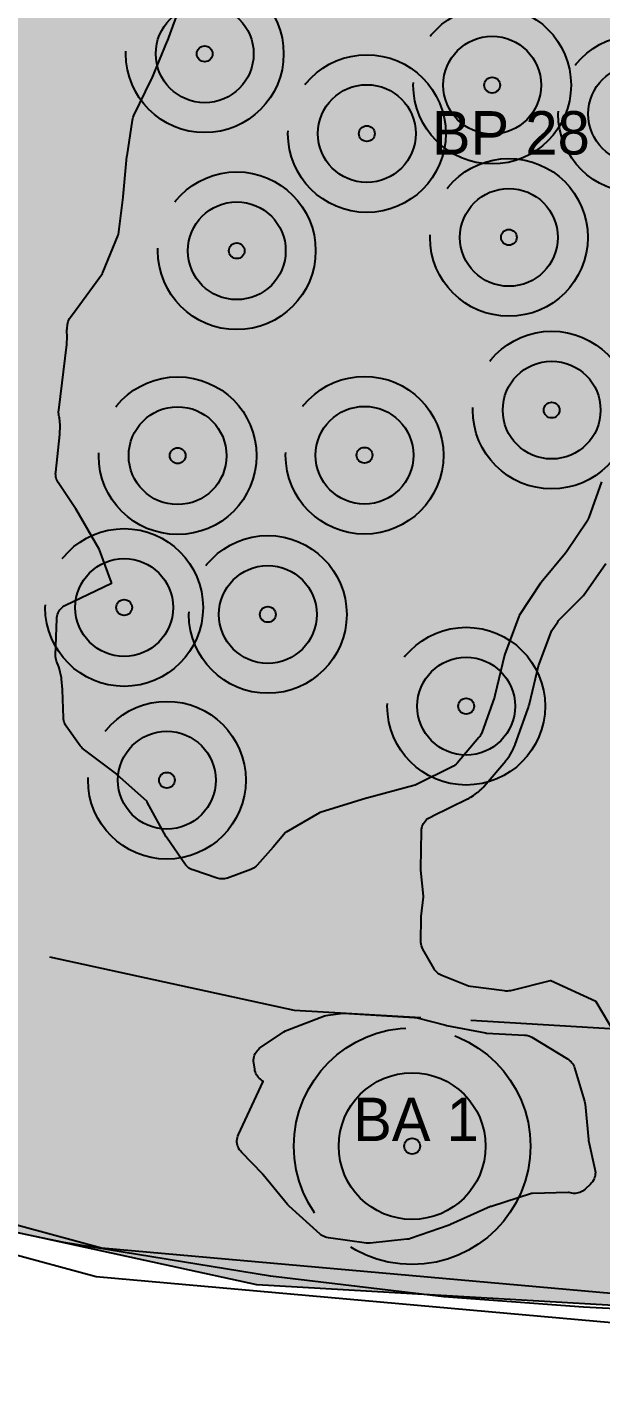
# Model space of a CAD drawing. Header units: metres. Extents: x 1 to 213, y 1 to 147.
# Drawn here: x 129.58 to 132.49, y 16.38 to 23.27 of the extents above; entities that cross this region are included whole.
import ezdxf
from ezdxf.enums import TextEntityAlignment as Align

# ---------------------------------------------------------------- set-up
doc = ezdxf.new("R2010")
doc.units = ezdxf.units.M
doc.linetypes.add('DASHED', pattern=[1.524, 1.27, -0.254])
for name, color, linetype in [('00-BASE-ARQUITECTURA', 8, 'Continuous'), ('PJ-ARBUSTOS', 82, 'Continuous'), ('PJ-COPA-ADULTA', 8, 'DASHED'), ('PJ-ETIQUETAS', 7, 'Continuous'), ('PJ-GRAVILLA', 42, 'Continuous'), ('PJ-LIMITE-JARDIN', 7, 'Continuous'), ('PJ-MASAS', 92, 'Continuous'), ('PJ-MASAS-RELLENO', 92, 'Continuous'), ('PJ-RIEGO-SECTORES', 5, 'Continuous'), ('PJ-VISIBILIDAD', 1, 'DASHED')]:
    doc.layers.add(name, color=color, linetype=linetype)

# ---------------------------------------------------------------- blocks, each defined once
blk = doc.blocks.new('PJ_BP')
for radius in [0.248, 0.04]:
    blk.add_circle((0, 0), radius)
at = {"flags": 1}
for tag, p, height in [('CODIGO', (0.15, 0.15), 0.2), ('ESPECIE', (0.15, -0.1), 0.15), ('ZONA', (0.15, -0.3), 0.15)]:
    blk.add_attdef(tag, p, '', height=height, dxfattribs=at)
blk = doc.blocks.new('PJ_BA')
for radius in [0.372, 0.04]:
    blk.add_circle((0, 0), radius)
at = {"flags": 1}
for tag, p, height in [('CODIGO', (0.15, 0.15), 0.2), ('ESPECIE', (0.15, -0.1), 0.15), ('ZONA', (0.15, -0.3), 0.15)]:
    blk.add_attdef(tag, p, '', height=height, dxfattribs=at)

msp = doc.modelspace()

# ---------------------------------------------------------------- hatches: boundary and pattern name
at = {"layer": 'PJ-GRAVILLA'}
h = msp.add_hatch(dxfattribs=at)
h.set_pattern_fill('GRAVEL', scale=0.03)
h.paths.add_polyline_path([(110.243, 40.0403), (114.2999, 39.9962), (114.5204, 39.908), (129.9104, 39.908), (129.9544, 39.8198), (129.6458, 39.467), (129.6458, 39.2465), (129.9544, 38.4969), (140.1409, 15.9632), (139.7881, 15.9191), (134.5406, 16.6687), (130.7482, 16.8892), (127.7055, 17.5507), (127.4409, 17.7271), (125.9857, 18.1239), (123.7367, 19.1382), (121.9729, 20.1524), (120.0767, 21.5194), (118.4451, 22.9746), (116.8135, 24.7826), (114.9614, 27.3844), (114.344, 28.5309), (113.3739, 30.6917), (110.9045, 37.4385), (111.1249, 37.7472), (111.5218, 37.9677), (111.5218, 38.4087), (111.3454, 38.6291), (111.169, 38.6732), (110.7722, 38.4969), (110.5076, 38.6732), (110.0225, 39.8639), (110.243, 40.0403)])
at = {"layer": 'PJ-MASAS-RELLENO'}
for points in [[(129.8306, 20.8247), (129.8292, 20.8269), (129.7413, 20.9578), (129.7372, 20.9646), (129.7338, 20.9718), (129.7311, 20.9793), (129.7292, 20.987), (129.7281, 20.9949), (129.7278, 21.0029), (129.7282, 21.0108), (129.7486, 21.202), (129.7488, 21.2046), (129.7504, 21.244), (129.7503, 21.2492), (129.7468, 21.2871), (129.746, 21.2923), (129.7448, 21.2978), (129.7436, 21.3046), (129.7429, 21.3114), (129.7429, 21.3183), (129.7434, 21.3251), (129.7845, 21.6576), (129.7847, 21.6602), (129.7869, 21.6969), (129.7868, 21.7021), (129.7853, 21.7231), (129.7851, 21.731), (129.7857, 21.7389), (129.7883, 21.7598), (129.7897, 21.7678), (129.792, 21.7756), (129.795, 21.7832), (129.7987, 21.7903), (129.8032, 21.7971), (129.8318, 21.8362), (129.9647, 22.019), (129.9659, 22.0209), (129.967, 22.023), (130.0456, 22.2126), (130.0463, 22.2143), (130.0466, 22.2161), (130.0697, 22.4062), (130.0698, 22.4072), (130.0892, 22.6117), (130.0897, 22.6161), (130.1168, 22.7964), (130.1185, 22.8043), (130.1209, 22.812), (130.124, 22.8195), (130.2138, 23.0038), (130.2148, 23.006), (130.2935, 23.1956), (130.2941, 23.1972), (130.3603, 23.3781), (130.3609, 23.38), (130.3607, 23.382), (130.3255, 23.6109), (130.3252, 23.6127), (130.3243, 23.6144), (130.2183, 23.798), (130.2161, 23.8014), (130.0752, 23.9965), (130.0692, 24.0062), (130.0642, 24.0157), (130.0608, 24.0231), (130.0582, 24.0307), (130.0563, 24.0386), (130.0553, 24.0467), (130.0444, 24.1881), (130.0442, 24.1956), (130.0447, 24.2031), (130.0459, 24.2105), (130.0477, 24.2177), (130.0587, 24.2534), (130.0599, 24.2585), (130.0691, 24.3127), (130.0696, 24.3179), (130.0716, 24.3727), (130.0714, 24.378), (130.0661, 24.4339), (130.0658, 24.4365), (130.0342, 24.6324), (130.0334, 24.6396), (130.0332, 24.6469), (130.0337, 24.6542), (130.0348, 24.6613), (130.0422, 24.6971), (130.0429, 24.7022), (130.0473, 24.7624), (130.0474, 24.7676), (130.0455, 24.8001), (130.0454, 24.8083), (130.0462, 24.8165), (130.0478, 24.8246), (130.0912, 24.9938), (130.0916, 24.9955), (130.0918, 24.9973), (130.1065, 25.2008), (130.1066, 25.2027), (130.1063, 25.2046), (130.0644, 25.3966), (130.0628, 25.4021), (129.9979, 25.576), (129.9956, 25.5834), (129.994, 25.591), (129.9931, 25.5988), (129.9821, 25.7693), (129.982, 25.7768), (129.9826, 25.7843), (129.9838, 25.7916), (129.9858, 25.7988), (129.9884, 25.8058), (130.0422, 25.932), (130.0458, 25.9393), (130.05, 25.9461), (130.055, 25.9526), (130.0605, 25.9585), (130.0667, 25.9637), (130.0733, 25.9684), (130.1743, 26.0316), (130.1807, 26.0352), (130.1874, 26.0382), (130.1943, 26.0406), (130.2855, 26.0672), (130.2873, 26.0679), (130.2888, 26.069), (130.3669, 26.1304), (130.3699, 26.1326), (130.5093, 26.2322), (130.5162, 26.2366), (130.5234, 26.2402), (130.7476, 26.3398), (130.7532, 26.3421), (130.9673, 26.4184), (130.9751, 26.4208), (130.983, 26.4223), (130.991, 26.423), (131.1717, 26.4301), (131.1798, 26.43), (131.1879, 26.4291), (131.1959, 26.4274), (131.2037, 26.4248), (131.3682, 26.3613), (131.3763, 26.3577), (131.3839, 26.3532), (131.5524, 26.2403), (131.5534, 26.2397), (131.7293, 26.1294), (131.731, 26.1284), (131.7328, 26.1276), (131.9178, 26.0568), (131.9194, 26.0562), (131.921, 26.0558), (132.1151, 26.017), (132.1175, 26.0165), (132.3025, 25.9736), (132.3115, 25.971), (132.3202, 25.9673), (132.4859, 25.8845), (132.4918, 25.8812), (132.4975, 25.8774), (132.5028, 25.8731), (132.661, 25.7347), (132.6662, 25.7297), (132.8245, 25.5639), (132.8288, 25.56), (132.9969, 25.4284), (132.9986, 25.4272), (133.0005, 25.4266), (133.1909, 25.3772), (133.1927, 25.3768), (133.1944, 25.3771), (133.4088, 25.4179), (133.4107, 25.4184), (133.4125, 25.419), (133.6409, 25.5113), (133.6439, 25.5125), (133.8586, 25.5892), (133.8669, 25.5917), (133.8754, 25.5932), (133.884, 25.5939), (134.0856, 25.5978), (134.094, 25.5975), (134.1023, 25.5963), (134.1104, 25.5943), (134.1183, 25.5915), (134.1258, 25.5878), (134.1329, 25.5834), (134.2941, 25.4709), (134.3009, 25.4657), (134.307, 25.4597), (134.3125, 25.4531), (134.3173, 25.4459), (134.3212, 25.4383), (134.42, 25.2199), (134.4208, 25.2182), (134.4326, 25.1951), (134.4345, 25.1918), (134.4479, 25.1708), (134.4493, 25.1688), (134.4532, 25.1628), (134.4565, 25.1565), (134.4886, 25.0879), (134.4895, 25.0863), (134.4911, 25.0855), (134.6396, 25.0237), (134.641, 25.0231), (134.6424, 25.0227), (134.8605, 24.9681), (134.8678, 24.9659), (134.8748, 24.963), (134.8816, 24.9595), (134.888, 24.9553), (134.8939, 24.9505), (135.052, 24.8113), (135.0573, 24.8062), (135.0621, 24.8006), (135.0664, 24.7946), (135.0701, 24.7882), (135.0732, 24.7815), (135.0757, 24.7746), (135.0775, 24.7675), (135.1168, 24.577), (135.1181, 24.5688), (135.1185, 24.5606), (135.118, 24.5524), (135.1167, 24.5442), (135.1146, 24.5362), (135.1116, 24.5285), (135.1079, 24.5212), (135.0181, 24.3637), (135.0135, 24.3566), (135.0082, 24.35), (135.0023, 24.344), (134.9957, 24.3387), (134.9887, 24.3341), (134.9811, 24.3303), (134.8043, 24.2515), (134.8039, 24.2513), (134.5947, 24.1597), (134.5931, 24.1589), (134.5917, 24.1576), (134.4514, 24.0168), (134.4502, 24.0154), (134.4495, 24.0136), (134.3859, 23.8159), (134.3853, 23.8136), (134.385, 23.8112), (134.3685, 23.5761), (134.3684, 23.5753), (134.3502, 23.348), (134.349, 23.3395), (134.347, 23.3312), (134.2912, 23.1469), (134.2884, 23.1393), (134.285, 23.132), (134.2808, 23.1252), (134.1785, 22.9744), (134.1747, 22.9693), (134.1706, 22.9645), (134.0377, 22.8232), (134.0358, 22.821), (133.9115, 22.6679), (133.9103, 22.6663), (133.9093, 22.6646), (133.8172, 22.4885), (133.8152, 22.4841), (133.7436, 22.2951), (133.7403, 22.2875), (133.6569, 22.1213), (133.6524, 22.1136), (133.6471, 22.1063), (133.641, 22.0997), (133.5149, 21.9778), (133.5097, 21.9732), (133.5041, 21.969), (133.4981, 21.9654), (133.4918, 21.9623), (133.3004, 21.8771), (133.2947, 21.8749), (133.289, 21.8731), (133.051, 21.8081), (133.0484, 21.8072), (132.8239, 21.7285), (132.8219, 21.7277), (132.8201, 21.7265), (132.6589, 21.6015), (132.6575, 21.6003), (132.6566, 21.5987), (132.5702, 21.4175), (132.5695, 21.4158), (132.5691, 21.414), (132.5319, 21.1938), (132.5318, 21.1932), (132.4985, 20.9762), (132.497, 20.9689), (132.4949, 20.9618), (132.4309, 20.7802), (132.4284, 20.7739), (132.4254, 20.7679), (132.4219, 20.7622), (132.3181, 20.6073), (132.3131, 20.6006), (132.1886, 20.4515), (132.1858, 20.4477), (132.0786, 20.2832), (132.0775, 20.2813), (132.0766, 20.2792), (132.0055, 20.0875), (132.0041, 20.083), (131.9546, 19.8772), (131.9522, 19.869), (131.888, 19.6893), (131.8852, 19.6825), (131.8819, 19.6761), (131.878, 19.67), (131.8735, 19.6642), (131.7634, 19.5352), (131.7578, 19.5292), (131.7516, 19.5239), (131.7449, 19.5193), (131.7378, 19.5153), (131.5576, 19.4268), (131.5505, 19.4237), (131.5431, 19.4213), (131.3051, 19.3573), (131.3038, 19.3569), (131.069, 19.2852), (131.0669, 19.2844), (131.0648, 19.2833), (130.8972, 19.1853), (130.8954, 19.1841), (130.8939, 19.1825), (130.8313, 19.1092), (130.8304, 19.1082), (130.7499, 19.0173), (130.7443, 19.0117), (130.7382, 19.0066), (130.7317, 19.0021), (130.7247, 18.9983), (130.7174, 18.9952), (130.5989, 18.9521), (130.5915, 18.9498), (130.5839, 18.9483), (130.5763, 18.9474), (130.5686, 18.9474), (130.5609, 18.948), (130.5533, 18.9494), (130.5459, 18.9515), (130.4232, 18.9931), (130.4163, 18.9957), (130.4098, 18.999), (130.4035, 19.0029), (130.3977, 19.0073), (130.3923, 19.0123), (130.3873, 19.0177), (130.3829, 19.0236), (130.2931, 19.1544), (130.2888, 19.1613), (130.1926, 19.3377), (130.1914, 19.3396), (130.1898, 19.3412), (130.0405, 19.4762), (130.0378, 19.4784), (129.8689, 19.6059), (129.8626, 19.6111), (129.8569, 19.617), (129.8519, 19.6234), (129.782, 19.7216), (129.7778, 19.7282), (129.7743, 19.7351), (129.7714, 19.7424), (129.7693, 19.75), (129.7679, 19.7577), (129.7673, 19.7655), (129.7629, 19.9064), (129.7628, 19.9091), (129.7576, 19.9623), (129.7568, 19.9675), (129.7451, 20.0183), (129.7435, 20.0233), (129.7327, 20.0523), (129.7304, 20.0597), (129.7287, 20.0672), (129.7278, 20.0749), (129.7277, 20.0827), (129.7331, 20.2661), (129.7338, 20.274), (129.7352, 20.2818), (129.7373, 20.2895), (129.7403, 20.2968), (129.7439, 20.3039), (129.7482, 20.3105), (129.7531, 20.3167), (129.7587, 20.3224), (129.7647, 20.3275), (129.7713, 20.332), (129.7782, 20.3358), (130.0106, 20.4484), (130.0123, 20.4493), (130.0117, 20.4511), (129.9505, 20.6176), (129.9499, 20.6192), (129.9491, 20.6207), (129.8306, 20.8247)], [(131.5892, 18.5919), (131.5854, 18.5995), (131.5824, 18.6075), (131.5803, 18.6158), (131.5791, 18.6242), (131.5788, 18.6327), (131.5806, 18.7477), (131.5811, 18.7561), (131.5933, 18.8562), (131.5935, 18.8584), (131.5934, 18.8606), (131.5798, 18.9915), (131.5794, 19.001), (131.5825, 19.1902), (131.5831, 19.1984), (131.5845, 19.2064), (131.5866, 19.2143), (131.5896, 19.2219), (131.5934, 19.2291), (131.5978, 19.2359), (131.6029, 19.2423), (131.6087, 19.2481), (131.615, 19.2533), (131.6218, 19.2578), (131.629, 19.2616), (131.6365, 19.265), (131.6374, 19.2654), (131.8167, 19.3535), (131.8176, 19.354), (131.8248, 19.3578), (131.8257, 19.3582), (131.8315, 19.3615), (131.8333, 19.3625), (131.8471, 19.3711), (131.8488, 19.3723), (131.8538, 19.3758), (131.8554, 19.377), (131.8683, 19.387), (131.8699, 19.3883), (131.8745, 19.3922), (131.876, 19.3936), (131.8878, 19.4049), (131.8892, 19.4063), (131.8938, 19.4111), (131.8945, 19.4119), (131.8999, 19.4179), (131.9006, 19.4187), (132.0101, 19.5471), (132.0107, 19.5478), (132.0153, 19.5534), (132.0159, 19.5541), (132.0195, 19.5588), (132.0206, 19.5602), (132.029, 19.5721), (132.03, 19.5736), (132.0329, 19.5782), (132.0339, 19.5797), (132.0412, 19.5923), (132.042, 19.5939), (132.0445, 19.5987), (132.0453, 19.6004), (132.0514, 19.6136), (132.0522, 19.6152), (132.0544, 19.6207), (132.0547, 19.6215), (132.0573, 19.6283), (132.0577, 19.6292), (132.1215, 19.808), (132.1219, 19.809), (132.1245, 19.8171), (132.1248, 19.8182), (132.127, 19.8253), (132.1273, 19.8263), (132.1295, 19.8346), (132.1297, 19.8356), (132.1761, 20.0281), (132.1788, 20.0372), (132.2361, 20.1915), (132.2396, 20.1996), (132.2441, 20.2074), (132.2731, 20.2518), (132.278, 20.2586), (132.2835, 20.2648), (132.4018, 20.3829), (132.4029, 20.3841), (132.404, 20.3855), (132.5178, 20.5481), (132.5196, 20.5505), (132.635, 20.7029), (132.6407, 20.7096), (132.6471, 20.7156), (132.792, 20.8383), (132.7985, 20.8432), (132.8054, 20.8475), (132.9923, 20.9492), (132.9937, 20.9499), (133.1894, 21.0516), (133.1915, 21.0528), (133.1934, 21.0542), (133.3454, 21.187), (133.3467, 21.1883), (133.3475, 21.1899), (133.4272, 21.3771), (133.4279, 21.3792), (133.4282, 21.3814), (133.4428, 21.618), (133.4429, 21.6216), (133.4408, 21.6881), (133.441, 21.696), (133.4419, 21.7039), (133.4436, 21.7116), (133.446, 21.7191), (133.4492, 21.7263), (133.453, 21.7332), (133.4576, 21.7396), (133.4627, 21.7456), (133.4684, 21.7511), (133.4746, 21.7559), (133.4812, 21.7601), (133.4883, 21.7637), (133.5645, 21.7976), (133.5653, 21.798), (133.5717, 21.8009), (133.5725, 21.8013), (133.5775, 21.8039), (133.5791, 21.8047), (133.5914, 21.8115), (133.5929, 21.8123), (133.5973, 21.8151), (133.5988, 21.816), (133.6104, 21.8239), (133.6119, 21.8249), (133.6161, 21.828), (133.6175, 21.8291), (133.6283, 21.8379), (133.6297, 21.839), (133.6339, 21.8428), (133.6346, 21.8434), (133.6397, 21.8481), (133.6404, 21.8487), (133.7657, 21.9699), (133.7665, 21.9707), (133.7728, 21.9771), (133.7735, 21.978), (133.7785, 21.9833), (133.78, 21.985), (133.7914, 21.9989), (133.7928, 22.0006), (133.7968, 22.0061), (133.7981, 22.0079), (133.8079, 22.023), (133.809, 22.0249), (133.8127, 22.0312), (133.8132, 22.0322), (133.8175, 22.0401), (133.818, 22.0411), (133.9009, 22.2063), (133.9014, 22.2073), (133.9049, 22.2147), (133.9053, 22.2157), (133.9082, 22.2223), (133.9086, 22.2232), (133.9117, 22.2308), (133.9121, 22.2318), (133.9789, 22.408), (133.9828, 22.4167), (134.0576, 22.5598), (134.0617, 22.5667), (134.0664, 22.5731), (134.1705, 22.7013), (134.1743, 22.7057), (134.3014, 22.8409), (134.302, 22.8415), (134.3062, 22.8462), (134.3068, 22.8468), (134.3101, 22.8507), (134.3111, 22.8519), (134.3191, 22.8618), (134.32, 22.863), (134.3231, 22.8672), (134.3235, 22.8678), (134.3272, 22.873), (134.3277, 22.8737), (134.4295, 23.0237), (134.43, 23.0245), (134.4344, 23.0313), (134.4349, 23.0322), (134.4383, 23.0377), (134.4393, 23.0395), (134.4469, 23.0537), (134.4479, 23.0554), (134.4505, 23.0609), (134.4513, 23.0627), (134.4575, 23.0776), (134.4582, 23.0795), (134.4604, 23.0856), (134.4607, 23.0866), (134.4633, 23.0942), (134.4636, 23.0952), (134.4929, 23.1918), (134.4956, 23.1996), (134.4992, 23.207), (134.5035, 23.214), (134.5085, 23.2205), (134.5142, 23.2265), (134.5204, 23.2319), (134.5271, 23.2366), (134.5343, 23.2405), (134.5724, 23.2591), (134.5798, 23.2623), (134.5875, 23.2647), (134.5954, 23.2663), (134.6034, 23.2671), (134.6115, 23.2672), (134.6195, 23.2664), (134.6273, 23.2648), (134.7762, 23.2267), (134.7837, 23.2244), (134.791, 23.2213), (134.7979, 23.2176), (134.8044, 23.2132), (134.8104, 23.2082), (134.8159, 23.2026), (134.9078, 23.1003), (134.9125, 23.0945), (134.9166, 23.0884), (134.9201, 23.0819), (134.9605, 22.999), (134.9615, 22.9973), (134.9631, 22.9963), (135.0344, 22.9544), (135.0398, 22.951), (135.0449, 22.9471), (135.2225, 22.8008), (135.224, 22.7996), (135.2256, 22.7987), (135.4411, 22.6805), (135.4488, 22.6757), (135.6094, 22.5621), (135.616, 22.5568), (135.6221, 22.5509), (135.6275, 22.5443), (135.6322, 22.5373), (135.6361, 22.5297), (135.8409, 22.0766), (135.8434, 22.0704), (135.8454, 22.064), (135.8468, 22.0574), (135.8632, 21.9638), (135.8641, 21.957), (135.8644, 21.9502), (135.8642, 21.9434), (135.846, 21.7237), (135.8451, 21.717), (135.8437, 21.7104), (135.8418, 21.7039), (135.7672, 21.4908), (135.7654, 21.4862), (135.7555, 21.4627), (135.7512, 21.4541), (135.746, 21.4461), (135.722, 21.4137), (135.7209, 21.4121), (135.7057, 21.3893), (135.7046, 21.3876), (135.6831, 21.3517), (135.6821, 21.35), (135.6691, 21.3258), (135.6683, 21.324), (135.6504, 21.2862), (135.6496, 21.2844), (135.6391, 21.259), (135.6383, 21.2572), (135.6242, 21.2177), (135.6236, 21.2159), (135.6156, 21.1896), (135.6151, 21.1877), (135.6049, 21.147), (135.6045, 21.1451), (135.5992, 21.1182), (135.5988, 21.1163), (135.5985, 21.1139), (135.5971, 21.1067), (135.595, 21.0996), (135.5922, 21.0927), (135.5889, 21.0861), (135.5406, 21.0013), (135.5398, 20.9998), (135.4299, 20.7861), (135.4291, 20.7845), (135.4287, 20.7828), (135.3731, 20.5178), (135.3729, 20.516), (135.3732, 20.5142), (135.4417, 20.251), (135.4423, 20.2491), (135.4437, 20.2478), (135.6396, 20.0739), (135.641, 20.0727), (135.6429, 20.0723), (135.9065, 20.0285), (135.9085, 20.0283), (135.9104, 20.0287), (136.1601, 20.0875), (136.1646, 20.0889), (136.3624, 20.1611), (136.3696, 20.1634), (136.3771, 20.1649), (136.3847, 20.1658), (136.3923, 20.1659), (136.3999, 20.1653), (136.4075, 20.164), (136.5924, 20.1221), (136.6006, 20.1198), (136.6085, 20.1166), (136.616, 20.1126), (136.623, 20.1079), (136.6295, 20.1024), (136.6354, 20.0962), (136.7651, 19.9455), (136.7695, 19.9399), (136.7733, 19.934), (136.7767, 19.9277), (136.7794, 19.9212), (136.8461, 19.7419), (136.8483, 19.7371), (136.941, 19.5628), (136.942, 19.5612), (136.9431, 19.5596), (137.0177, 19.4672), (137.0217, 19.4617), (137.0253, 19.456), (137.0283, 19.4499), (137.3038, 18.8406), (137.3067, 18.833), (137.3089, 18.8251), (137.3103, 18.8171), (137.3109, 18.809), (137.3106, 18.8009), (137.3095, 18.7928), (137.2745, 18.6069), (137.2743, 18.6054), (137.2741, 18.6038), (137.2667, 18.3217), (137.2668, 18.3197), (137.2678, 18.318), (137.4195, 18.088), (137.4205, 18.0866), (137.4218, 18.0855), (137.5167, 18.0143), (137.5182, 18.0133), (137.5199, 18.0125), (137.6555, 17.9612), (137.6634, 17.9577), (137.6709, 17.9534), (137.8118, 17.8613), (137.8183, 17.8566), (137.8242, 17.8513), (137.8296, 17.8454), (137.8344, 17.839), (137.8385, 17.8322), (137.9124, 17.6948), (137.9158, 17.6877), (137.9185, 17.6802), (137.9204, 17.6726), (137.9216, 17.6647), (137.922, 17.6569), (137.9216, 17.649), (137.9204, 17.6411), (137.8897, 17.4887), (137.8878, 17.4809), (137.885, 17.4734), (137.8815, 17.4661), (137.8773, 17.4593), (137.8725, 17.4529), (137.867, 17.447), (137.745, 17.3288), (137.739, 17.3235), (137.7325, 17.3189), (137.7256, 17.3149), (137.7183, 17.3117), (137.5458, 17.2445), (137.5381, 17.2419), (137.5301, 17.2402), (137.328, 17.2061), (137.3249, 17.2054), (137.1943, 17.1725), (137.1867, 17.1709), (137.179, 17.1702), (137.1712, 17.1701), (137.1635, 17.1709), (136.6035, 17.2508), (136.5958, 17.2523), (136.5882, 17.2546), (136.5809, 17.2576), (136.5739, 17.2613), (136.5673, 17.2657), (136.5612, 17.2707), (136.5556, 17.2762), (136.5506, 17.2823), (136.5462, 17.2889), (136.5362, 17.3056), (136.5343, 17.309), (136.5292, 17.3186), (136.5274, 17.3221), (136.5013, 17.3772), (136.4997, 17.3808), (136.4956, 17.3908), (136.4942, 17.3944), (136.4736, 17.4519), (136.4724, 17.4556), (136.4693, 17.4659), (136.4682, 17.4697), (136.4561, 17.518), (136.4546, 17.5259), (136.4538, 17.5339), (136.4539, 17.542), (136.4547, 17.55), (136.4775, 17.6942), (136.4778, 17.6963), (136.4778, 17.6983), (136.4646, 17.9637), (136.4644, 17.9657), (136.4631, 17.9672), (136.2595, 18.177), (136.258, 18.1784), (136.256, 18.179), (136.0609, 18.2344), (136.0591, 18.2349), (136.0572, 18.2348), (135.855, 18.2128), (135.8496, 18.2118), (135.645, 18.1608), (135.6372, 18.1593), (135.4419, 18.1308), (135.4332, 18.13), (135.4245, 18.1302), (135.2368, 18.1439), (135.2268, 18.1453), (135.0342, 18.1842), (135.0323, 18.1845), (135.0303, 18.1844), (134.8148, 18.1642), (134.8128, 18.1639), (134.8114, 18.1625), (134.67, 18.012), (134.6688, 18.0105), (134.6684, 18.0086), (134.6336, 17.7919), (134.6321, 17.7846), (134.6299, 17.7774), (134.627, 17.7704), (134.6235, 17.7638), (134.5164, 17.583), (134.512, 17.5763), (134.507, 17.5702), (134.5013, 17.5645), (134.4952, 17.5595), (134.4886, 17.5551), (134.4816, 17.5513), (134.4742, 17.5483), (134.4666, 17.546), (134.4588, 17.5445), (134.4508, 17.5438), (134.4429, 17.5439), (133.8135, 17.5805), (133.806, 17.5813), (133.7986, 17.5828), (133.7914, 17.5849), (133.7845, 17.5878), (133.7778, 17.5913), (133.7715, 17.5954), (133.7656, 17.6), (133.5886, 17.7543), (133.5843, 17.7576), (133.3939, 17.8825), (133.392, 17.8836), (133.3899, 17.8843), (133.1952, 17.9326), (133.193, 17.933), (133.1908, 17.933), (132.9928, 17.9142), (132.9903, 17.9139), (132.8529, 17.892), (132.8455, 17.8911), (132.838, 17.891), (132.8305, 17.8916), (132.8232, 17.8928), (132.8159, 17.8948), (132.8089, 17.8974), (132.7062, 17.9413), (132.6993, 17.9446), (132.6927, 17.9486), (132.6866, 17.9532), (132.6809, 17.9584), (132.6757, 17.9641), (132.6712, 17.9702), (132.6672, 17.9768), (132.5967, 18.1071), (132.596, 18.1084), (132.4687, 18.3233), (132.4676, 18.3249), (132.4658, 18.3259), (132.2379, 18.4299), (132.2362, 18.4306), (132.2343, 18.4302), (132.0331, 18.3806), (132.0257, 18.3792), (132.0183, 18.3784), (132.0107, 18.3784), (132.0032, 18.379), (131.8313, 18.4024), (131.8218, 18.4042), (131.8126, 18.4072), (131.6862, 18.4572), (131.6792, 18.4604), (131.6725, 18.4642), (131.6662, 18.4687), (131.6603, 18.4738), (131.655, 18.4794), (131.6502, 18.4855), (131.6461, 18.492), (131.5892, 18.5919)], [(130.7323, 18.014), (130.7315, 18.0221), (130.7316, 18.0303), (130.7325, 18.0384), (130.7342, 18.0464), (130.7367, 18.0541), (130.74, 18.0616), (130.7441, 18.0687), (130.7489, 18.0753), (130.7543, 18.0814), (130.7603, 18.087), (130.7668, 18.0919), (130.8852, 18.1714), (130.893, 18.1761), (130.9013, 18.1798), (131.0914, 18.2522), (131.1, 18.255), (131.1089, 18.2567), (131.1721, 18.2654), (131.1799, 18.2661), (131.1877, 18.266), (131.5454, 18.2452), (131.5531, 18.2444), (131.5607, 18.2428), (131.7068, 18.2051), (131.7093, 18.2046), (131.9068, 18.1666), (131.9122, 18.1659), (132.1047, 18.1555), (132.1125, 18.1547), (132.1201, 18.1531), (132.1276, 18.1508), (132.1348, 18.1478), (132.1417, 18.1441), (132.3236, 18.0344), (132.3298, 18.0303), (132.3355, 18.0256), (132.3408, 18.0205), (132.3456, 18.0148), (132.3498, 18.0088), (132.3535, 18.0023), (132.3566, 17.9956), (132.359, 17.9886), (132.409, 17.8198), (132.4109, 17.8123), (132.412, 17.8047), (132.4292, 17.6256), (132.4299, 17.6209), (132.4621, 17.4746), (132.4635, 17.4665), (132.464, 17.4582), (132.4636, 17.45), (132.4625, 17.4418), (132.4605, 17.4339), (132.4576, 17.4261), (132.454, 17.4187), (132.4497, 17.4117), (132.4446, 17.4052), (132.4389, 17.3992), (132.4123, 17.374), (132.4061, 17.3688), (132.3995, 17.3642), (132.3925, 17.3603), (132.3851, 17.3572), (132.3774, 17.3547), (132.3695, 17.3531), (132.3615, 17.3523), (132.3535, 17.3523), (132.3455, 17.3531), (132.3376, 17.3547), (132.33, 17.3566), (132.3283, 17.3569), (132.3264, 17.357), (132.1447, 17.3526), (132.1428, 17.3524), (132.141, 17.352), (131.9373, 17.2867), (131.9332, 17.2851), (131.7293, 17.1938), (131.7228, 17.1913), (131.5268, 17.1234), (131.5181, 17.1209), (131.5091, 17.1194), (131.3229, 17.0996), (131.3132, 17.0991), (131.3035, 17.0999), (131.1114, 17.1263), (131.1035, 17.1278), (131.0959, 17.13), (131.0885, 17.133), (131.0815, 17.1367), (131.0748, 17.1411), (131.0687, 17.1461), (130.9123, 17.2873), (130.908, 17.2915), (130.904, 17.296), (130.7799, 17.4473), (130.7777, 17.4497), (130.6696, 17.5614), (130.6643, 17.5675), (130.6596, 17.574), (130.6556, 17.581), (130.6524, 17.5883), (130.6499, 17.596), (130.6482, 17.6038), (130.6472, 17.6118), (130.6471, 17.6198), (130.6478, 17.6278), (130.6493, 17.6357), (130.6515, 17.6434), (130.6545, 17.6509), (130.7798, 17.9195), (130.7805, 17.9212), (130.779, 17.9223), (130.772, 17.9269), (130.7659, 17.9314), (130.7603, 17.9363), (130.7552, 17.9418), (130.7506, 17.9477), (130.7466, 17.954), (130.7432, 17.9607), (130.7404, 17.9677), (130.7383, 17.9749), (130.7369, 17.9822), (130.7323, 18.014)]]:
    msp.add_hatch(color=7, dxfattribs=at).paths.add_polyline_path(points)

# ---------------------------------------------------------------- linework, layer by layer
at = {"layer": '00-BASE-ARQUITECTURA'}
for points in [[(113.1688, 31.026), (114.8265, 27.4964), (117.0342, 24.3723), (119.7203, 21.7035), (122.8132, 19.5403), (126.2414, 17.9326), (129.9334, 16.9306), (133.8174, 16.5841)], [(113.308, 31.0769), (114.9545, 27.5711), (117.1474, 24.468), (119.8153, 21.8172), (122.8874, 19.6685), (126.2925, 18.0717), (129.9596, 17.0764), (133.8175, 16.7323)], [(139.1567, 16.0549), (133.8121, 16.7217), (133.0183, 16.7428), (132.4045, 16.7746), (131.6954, 16.8275), (130.817, 16.9333), (129.7692, 17.1027), (128.912, 17.2826), (127.642, 17.6212), (126.753, 17.8964), (125.4195, 18.4044), (124.5834, 18.7748), (123.8637, 19.1347), (123.0065, 19.5897), (121.8952, 20.2671), (120.8369, 21.0079), (119.8738, 21.7593), (119.2494, 22.2991)]]:
    msp.add_lwpolyline(points, dxfattribs=at)
at = {"layer": 'PJ-COPA-ADULTA'}
for centre, radius in [((130.4836, 23.1331), 0.4), ((131.9409, 22.9741), 0.4), ((132.676, 22.8277), 0.4), ((131.3056, 22.7282), 0.4), ((132.0258, 22.2018), 0.4), ((130.646, 22.1339), 0.4), ((132.2426, 21.3258), 0.4), ((130.3462, 21.0944), 0.4), ((131.2939, 21.0966), 0.4), ((130.075, 20.3243), 0.4), ((130.8034, 20.2891), 0.4), ((131.8093, 19.8239), 0.4), ((130.2919, 19.4482), 0.4), ((131.5353, 17.592), 0.6)]:
    msp.add_circle(centre, radius, dxfattribs=at)
at = {"layer": 'PJ-LIMITE-JARDIN'}
msp.add_lwpolyline([(139.7881, 15.9191), (134.5406, 16.6687), (130.7482, 16.8892), (127.7055, 17.5507), (127.4409, 17.7271), (125.9857, 18.1239), (123.7367, 19.1382), (121.9729, 20.1524), (120.0767, 21.5194), (118.4451, 22.9746), (116.8135, 24.7826), (114.9614, 27.3844), (114.344, 28.5309), (113.3739, 30.6917), (110.9045, 37.4385), (111.1249, 37.7472), (111.5218, 37.9677), (111.5218, 38.4087), (111.3454, 38.6291), (111.169, 38.6732), (110.7722, 38.4969), (110.5076, 38.6732), (110.0225, 39.8639), (110.243, 40.0403)], dxfattribs=at)
at = {"layer": 'PJ-MASAS'}
for points in [[(132.4949, 20.9618), (132.4309, 20.7802), (132.4284, 20.7739), (132.4254, 20.7679), (132.4219, 20.7622), (132.3181, 20.6073), (132.3131, 20.6006), (132.1886, 20.4515), (132.1858, 20.4477), (132.0786, 20.2832), (132.0775, 20.2813), (132.0766, 20.2792), (132.0055, 20.0875), (132.0041, 20.083), (131.9546, 19.8772), (131.9522, 19.869), (131.888, 19.6893), (131.8852, 19.6825), (131.8819, 19.6761), (131.878, 19.67), (131.8735, 19.6642), (131.7634, 19.5352), (131.7578, 19.5292), (131.7516, 19.5239), (131.7449, 19.5193), (131.7378, 19.5153), (131.5576, 19.4268), (131.5505, 19.4237), (131.5431, 19.4213), (131.3051, 19.3573), (131.3038, 19.3569), (131.069, 19.2852), (131.0669, 19.2844), (131.0648, 19.2833), (130.8972, 19.1853), (130.8954, 19.1841), (130.8939, 19.1825), (130.8313, 19.1092), (130.8304, 19.1082), (130.7499, 19.0173), (130.7443, 19.0117), (130.7382, 19.0066), (130.7317, 19.0021), (130.7247, 18.9983), (130.7174, 18.9952), (130.5989, 18.9521), (130.5915, 18.9498), (130.5839, 18.9483), (130.5763, 18.9474), (130.5686, 18.9474), (130.5609, 18.948), (130.5533, 18.9494), (130.5459, 18.9515), (130.4232, 18.9931), (130.4163, 18.9957), (130.4098, 18.999), (130.4035, 19.0029), (130.3977, 19.0073), (130.3923, 19.0123), (130.3873, 19.0177), (130.3829, 19.0236), (130.2931, 19.1544), (130.2888, 19.1613), (130.1926, 19.3377), (130.1914, 19.3396), (130.1898, 19.3412), (130.0405, 19.4762), (130.0378, 19.4784), (129.8689, 19.6059), (129.8626, 19.6111), (129.8569, 19.617), (129.8519, 19.6234), (129.782, 19.7216), (129.7778, 19.7282), (129.7743, 19.7351), (129.7714, 19.7424), (129.7693, 19.75), (129.7679, 19.7577), (129.7673, 19.7655), (129.7629, 19.9064), (129.7628, 19.9091), (129.7576, 19.9623), (129.7568, 19.9675), (129.7451, 20.0183), (129.7435, 20.0233), (129.7327, 20.0523), (129.7304, 20.0597), (129.7287, 20.0672), (129.7278, 20.0749), (129.7277, 20.0827), (129.7331, 20.2661), (129.7338, 20.274), (129.7352, 20.2818), (129.7373, 20.2895), (129.7403, 20.2968), (129.7439, 20.3039), (129.7482, 20.3105), (129.7531, 20.3167), (129.7587, 20.3224), (129.7647, 20.3275), (129.7713, 20.332), (129.7782, 20.3358), (130.0106, 20.4484), (130.0123, 20.4493), (130.0117, 20.4511), (129.9505, 20.6176), (129.9499, 20.6192), (129.9491, 20.6207), (129.8306, 20.8247), (129.8306, 20.8247), (129.8292, 20.8269), (129.7413, 20.9578), (129.7372, 20.9646), (129.7338, 20.9718), (129.7311, 20.9793), (129.7292, 20.987), (129.7281, 20.9949), (129.7278, 21.0029), (129.7282, 21.0108), (129.7486, 21.202), (129.7488, 21.2046), (129.7504, 21.244), (129.7503, 21.2492), (129.7468, 21.2871), (129.746, 21.2923), (129.7448, 21.2978), (129.7436, 21.3046), (129.7429, 21.3114), (129.7429, 21.3183), (129.7434, 21.3251), (129.7845, 21.6576), (129.7847, 21.6602), (129.7869, 21.6969), (129.7868, 21.7021), (129.7853, 21.7231), (129.7851, 21.731), (129.7857, 21.7389), (129.7883, 21.7598), (129.7897, 21.7678), (129.792, 21.7756), (129.795, 21.7832), (129.7987, 21.7903), (129.8032, 21.7971), (129.8318, 21.8362), (129.9647, 22.019), (129.9659, 22.0209), (129.967, 22.023), (130.0456, 22.2126), (130.0463, 22.2143), (130.0466, 22.2161), (130.0697, 22.4062), (130.0698, 22.4072), (130.0892, 22.6117), (130.0897, 22.6161), (130.1168, 22.7964), (130.1185, 22.8043), (130.1209, 22.812), (130.124, 22.8195), (130.2138, 23.0038), (130.2148, 23.006), (130.2935, 23.1956), (130.2941, 23.1972), (130.3603, 23.3781)], [(132.596, 18.1084), (132.4687, 18.3233), (132.4676, 18.3249), (132.4658, 18.3259), (132.2379, 18.4299), (132.2362, 18.4306), (132.2343, 18.4302), (132.0331, 18.3806), (132.0257, 18.3792), (132.0183, 18.3784), (132.0107, 18.3784), (132.0032, 18.379), (131.8313, 18.4024), (131.8218, 18.4042), (131.8126, 18.4072), (131.6862, 18.4572), (131.6792, 18.4604), (131.6725, 18.4642), (131.6662, 18.4687), (131.6603, 18.4738), (131.655, 18.4794), (131.6502, 18.4855), (131.6461, 18.492), (131.5892, 18.5919), (131.5892, 18.5919), (131.5854, 18.5995), (131.5824, 18.6075), (131.5803, 18.6158), (131.5791, 18.6242), (131.5788, 18.6327), (131.5806, 18.7477), (131.5811, 18.7561), (131.5933, 18.8562), (131.5935, 18.8584), (131.5934, 18.8606), (131.5798, 18.9915), (131.5794, 19.001), (131.5825, 19.1902), (131.5831, 19.1984), (131.5845, 19.2064), (131.5866, 19.2143), (131.5896, 19.2219), (131.5934, 19.2291), (131.5978, 19.2359), (131.6029, 19.2423), (131.6087, 19.2481), (131.615, 19.2533), (131.6218, 19.2578), (131.629, 19.2616), (131.6365, 19.265), (131.6374, 19.2654), (131.8167, 19.3535), (131.8176, 19.354), (131.8248, 19.3578), (131.8257, 19.3582), (131.8315, 19.3615), (131.8333, 19.3625), (131.8471, 19.3711), (131.8488, 19.3723), (131.8538, 19.3758), (131.8554, 19.377), (131.8683, 19.387), (131.8699, 19.3883), (131.8745, 19.3922), (131.876, 19.3936), (131.8878, 19.4049), (131.8892, 19.4063), (131.8938, 19.4111), (131.8945, 19.4119), (131.8999, 19.4179), (131.9006, 19.4187), (132.0101, 19.5471), (132.0107, 19.5478), (132.0153, 19.5534), (132.0159, 19.5541), (132.0195, 19.5588), (132.0206, 19.5602), (132.029, 19.5721), (132.03, 19.5736), (132.0329, 19.5782), (132.0339, 19.5797), (132.0412, 19.5923), (132.042, 19.5939), (132.0445, 19.5987), (132.0453, 19.6004), (132.0514, 19.6136), (132.0522, 19.6152), (132.0544, 19.6207), (132.0547, 19.6215), (132.0573, 19.6283), (132.0577, 19.6292), (132.1215, 19.808), (132.1219, 19.809), (132.1245, 19.8171), (132.1248, 19.8182), (132.127, 19.8253), (132.1273, 19.8263), (132.1295, 19.8346), (132.1297, 19.8356), (132.1761, 20.0281), (132.1788, 20.0372), (132.2361, 20.1915), (132.2396, 20.1996), (132.2441, 20.2074), (132.2731, 20.2518), (132.278, 20.2586), (132.2835, 20.2648), (132.4018, 20.3829), (132.4029, 20.3841), (132.404, 20.3855), (132.5178, 20.5481)]]:
    msp.add_lwpolyline(points, dxfattribs=at)
msp.add_lwpolyline([(130.7323, 18.014), (130.7315, 18.0221), (130.7316, 18.0303), (130.7325, 18.0384), (130.7342, 18.0464), (130.7367, 18.0541), (130.74, 18.0616), (130.7441, 18.0687), (130.7489, 18.0753), (130.7543, 18.0814), (130.7603, 18.087), (130.7668, 18.0919), (130.8852, 18.1714), (130.893, 18.1761), (130.9013, 18.1798), (131.0914, 18.2522), (131.1, 18.255), (131.1089, 18.2567), (131.1721, 18.2654), (131.1799, 18.2661), (131.1877, 18.266), (131.5454, 18.2452), (131.5531, 18.2444), (131.5607, 18.2428), (131.7068, 18.2051), (131.7093, 18.2046), (131.9068, 18.1666), (131.9122, 18.1659), (132.1047, 18.1555), (132.1125, 18.1547), (132.1201, 18.1531), (132.1276, 18.1508), (132.1348, 18.1478), (132.1417, 18.1441), (132.3236, 18.0344), (132.3298, 18.0303), (132.3355, 18.0256), (132.3408, 18.0205), (132.3456, 18.0148), (132.3498, 18.0088), (132.3535, 18.0023), (132.3566, 17.9956), (132.359, 17.9886), (132.409, 17.8198), (132.4109, 17.8123), (132.412, 17.8047), (132.4292, 17.6256), (132.4299, 17.6209), (132.4621, 17.4746), (132.4635, 17.4665), (132.464, 17.4582), (132.4636, 17.45), (132.4625, 17.4418), (132.4605, 17.4339), (132.4576, 17.4261), (132.454, 17.4187), (132.4497, 17.4117), (132.4446, 17.4052), (132.4389, 17.3992), (132.4123, 17.374), (132.4061, 17.3688), (132.3995, 17.3642), (132.3925, 17.3603), (132.3851, 17.3572), (132.3774, 17.3547), (132.3695, 17.3531), (132.3615, 17.3523), (132.3535, 17.3523), (132.3455, 17.3531), (132.3376, 17.3547), (132.33, 17.3566), (132.3283, 17.3569), (132.3264, 17.357), (132.1447, 17.3526), (132.1428, 17.3524), (132.141, 17.352), (131.9373, 17.2867), (131.9332, 17.2851), (131.7293, 17.1938), (131.7228, 17.1913), (131.5268, 17.1234), (131.5181, 17.1209), (131.5091, 17.1194), (131.3229, 17.0996), (131.3132, 17.0991), (131.3035, 17.0999), (131.1114, 17.1263), (131.1035, 17.1278), (131.0959, 17.13), (131.0885, 17.133), (131.0815, 17.1367), (131.0748, 17.1411), (131.0687, 17.1461), (130.9123, 17.2873), (130.908, 17.2915), (130.904, 17.296), (130.7799, 17.4473), (130.7777, 17.4497), (130.6696, 17.5614), (130.6643, 17.5675), (130.6596, 17.574), (130.6556, 17.581), (130.6524, 17.5883), (130.6499, 17.596), (130.6482, 17.6038), (130.6472, 17.6118), (130.6471, 17.6198), (130.6478, 17.6278), (130.6493, 17.6357), (130.6515, 17.6434), (130.6545, 17.6509), (130.7798, 17.9195), (130.7805, 17.9212), (130.779, 17.9223), (130.772, 17.9269), (130.7659, 17.9314), (130.7603, 17.9363), (130.7552, 17.9418), (130.7506, 17.9477), (130.7466, 17.954), (130.7432, 17.9607), (130.7404, 17.9677), (130.7383, 17.9749), (130.7369, 17.9822), (130.7323, 18.014)], close=True, dxfattribs=at)
at = {"layer": 'PJ-RIEGO-SECTORES'}
msp.add_lwpolyline([(139.7881, 15.9191), (134.5406, 16.6687), (130.7482, 16.8892), (127.7055, 17.5507), (127.4409, 17.7271), (125.9857, 18.1239), (123.7367, 19.1382), (121.9729, 20.1524), (120.0767, 21.5194), (118.4451, 22.9746), (116.8135, 24.7826), (114.9614, 27.3844), (114.344, 28.5309), (113.3739, 30.6917), (110.9045, 37.4385), (111.1249, 37.7472), (111.5218, 37.9677), (111.5218, 38.4087), (111.3454, 38.6291), (111.169, 38.6732), (110.7722, 38.4969), (110.5076, 38.6732), (110.0225, 39.8639), (110.243, 40.0403)], dxfattribs=at)
at = {"layer": 'PJ-VISIBILIDAD'}
msp.add_lwpolyline([(114.5204, 38.508), (128.4358, 38.508), (128.6599, 37.9638), (128.6787, 37.9202), (137.8607, 17.6087), (134.7385, 18.0547), (134.6218, 18.0664), (130.9387, 18.2805), (128.2617, 18.8625), (128.2175, 18.8919), (128.0883, 18.9684), (127.9517, 19.0306), (127.8093, 19.0777), (126.4606, 19.4456), (124.375, 20.3861), (122.7332, 21.3302), (120.9543, 22.6126), (119.4336, 23.9689), (117.9071, 25.6605)], dxfattribs=at)

# ---------------------------------------------------------------- block references
at = {"layer": 'PJ-ARBUSTOS'}
for name, p in [('PJ_BP', (130.4836, 23.1331)), ('PJ_BP', (131.9409, 22.9741)), ('PJ_BP', (132.676, 22.8277)), ('PJ_BP', (131.3056, 22.7282)), ('PJ_BP', (132.0258, 22.2018)), ('PJ_BP', (130.646, 22.1339)), ('PJ_BP', (132.2426, 21.3258)), ('PJ_BP', (130.3462, 21.0944)), ('PJ_BP', (131.2939, 21.0966)), ('PJ_BP', (130.075, 20.3243)), ('PJ_BP', (130.8034, 20.2891)), ('PJ_BP', (131.8093, 19.8239)), ('PJ_BP', (130.2919, 19.4482)), ('PJ_BA', (131.5353, 17.592))]:
    msp.add_blockref(name, p, dxfattribs=at)

# ---------------------------------------------------------------- texts
at = {"layer": 'PJ-ETIQUETAS'}
for s, p in [('BP 28', (132.0354, 22.7321)), ('BA 1', (131.5549, 17.7278))]:
    msp.add_text(s, height=0.22, dxfattribs=at).set_placement(p, align=Align.MIDDLE_CENTER)

doc.saveas('drawing.dxf')
